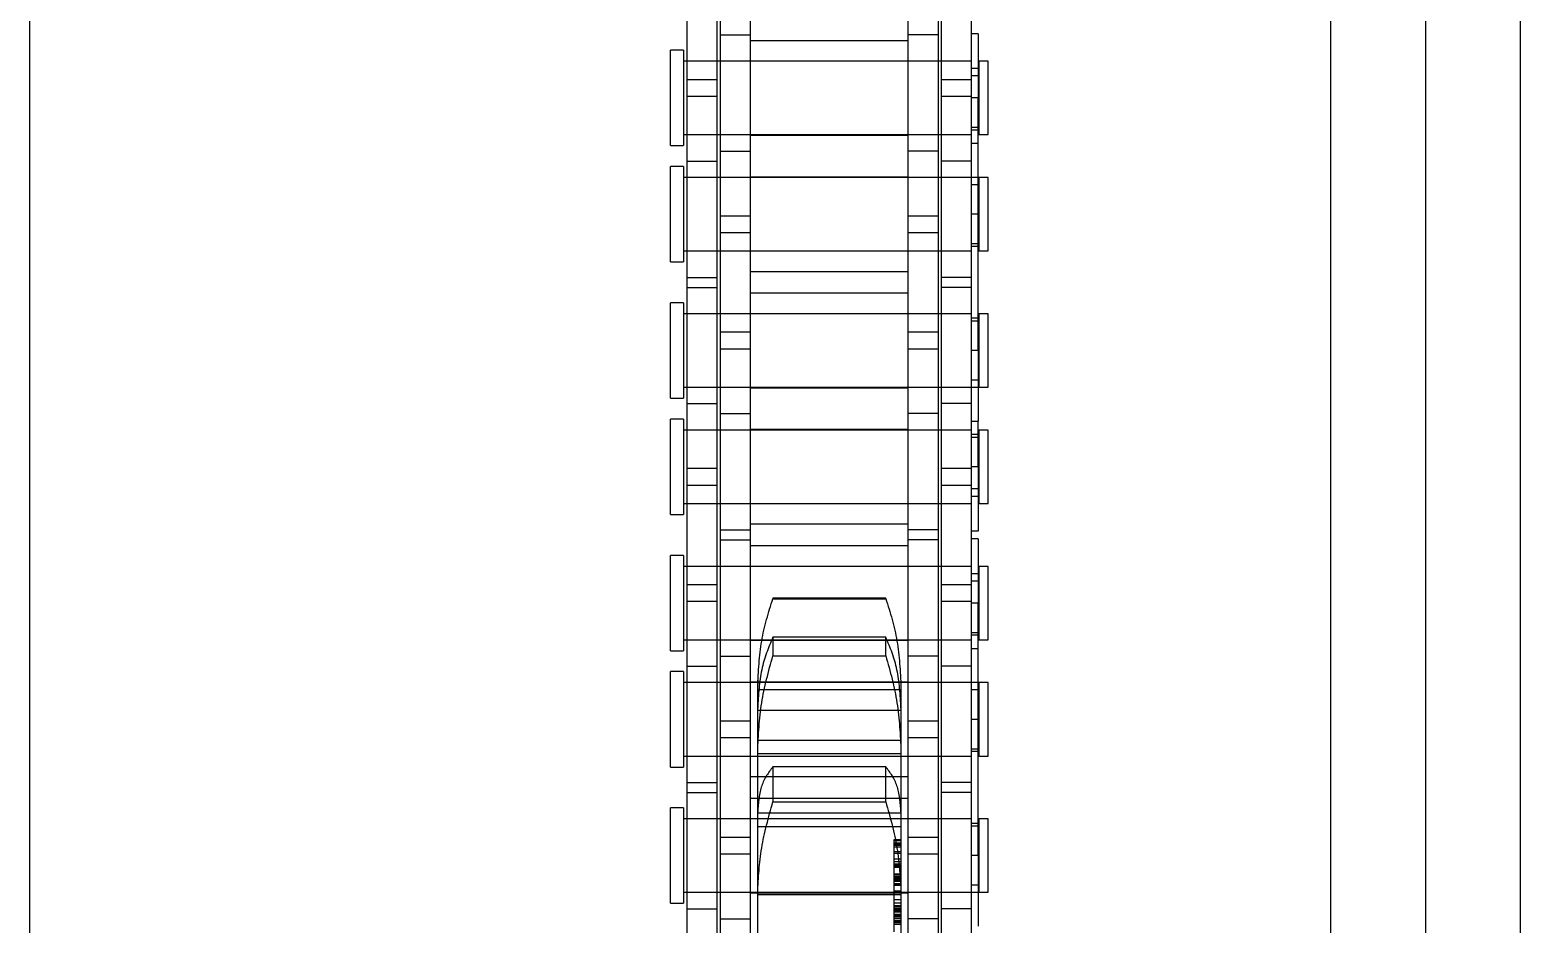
# Model space of a CAD drawing. Header units: metres. Extents: x 0 to 63075, y 0 to 44550.
# Drawn here: x 14529.8 to 14604.8, y 26568.9 to 26613.9 of the extents above; entities that cross this region are included whole.
import ezdxf

# ---------------------------------------------------------------- set-up
doc = ezdxf.new("R2010")
doc.units = ezdxf.units.M
doc.header["$LTSCALE"] = 75
doc.linetypes.add('HIDDEN2', pattern=[4.7625, 3.175, -1.5875])
for name, color, linetype in [('SDM', 7, 'Continuous'), ('SL4', 4, 'Continuous'), ('ST1', 7, 'HIDDEN2')]:
    doc.layers.add(name, color=color, linetype=linetype)

# ---------------------------------------------------------------- blocks, each defined once
blk = doc.blocks.new('A$Ca53c419a')
at = {"layer": 'SL4'}
for p, q in [((1009.762, 281.235), (2334.737, 281.235)), ((1009.762, 215.76), (2334.737, 215.76)), ((2334.737, 206.235), (1009.762, 206.235))]:
    blk.add_line(p, q, dxfattribs=at)
at = {"layer": 'ST1'}
for p, q in [((2140.178, 249), (2144.975, 249)), ((2140.178, 249), (2140.178, 248.342)), ((2144.975, 248.342), (2140.178, 248.342)), ((2140.731, 248.342), (2140.731, 233.843)), ((2144.421, 233.843), (2144.421, 248.342)), ((2144.975, 248.342), (2144.975, 249)), ((2147.029, 249), (2151.826, 249)), ((2147.029, 249), (2147.029, 248.342)), ((2151.826, 248.342), (2147.029, 248.342)), ((2147.583, 248.342), (2147.583, 233.843)), ((2151.273, 233.843), (2151.273, 248.342)), ((2151.826, 248.342), (2151.826, 249)), ((2152.878, 249), (2157.675, 249)), ((2152.878, 249), (2152.878, 248.342)), ((2157.675, 248.342), (2152.878, 248.342)), ((2153.431, 248.342), (2153.431, 233.843)), ((2157.121, 233.843), (2157.121, 248.342)), ((2157.675, 248.342), (2157.675, 249)), ((2159.729, 249), (2164.526, 249)), ((2159.729, 249), (2159.729, 248.342)), ((2164.526, 248.342), (2159.729, 248.342)), ((2160.283, 248.342), (2160.283, 233.843)), ((2163.973, 233.843), (2163.973, 248.342)), ((2164.526, 248.342), (2164.526, 249)), ((2165.578, 249), (2170.375, 249)), ((2165.578, 249), (2165.578, 248.342)), ((2170.375, 248.342), (2165.578, 248.342)), ((2166.131, 248.342), (2166.131, 233.843)), ((2169.821, 233.843), (2169.821, 248.342)), ((2170.375, 248.342), (2170.375, 249)), ((2172.429, 249), (2177.226, 249)), ((2172.429, 249), (2172.429, 248.342)), ((2177.226, 248.342), (2172.429, 248.342)), ((2172.983, 248.342), (2172.983, 233.843)), ((2176.673, 233.843), (2176.673, 248.342)), ((2177.226, 248.342), (2177.226, 249)), ((2178.278, 249), (2183.075, 249)), ((2178.278, 249), (2178.278, 248.342)), ((2183.075, 248.342), (2178.278, 248.342)), ((2178.831, 248.342), (2178.831, 233.843)), ((2182.521, 233.843), (2182.521, 248.342)), ((2183.075, 248.342), (2183.075, 249)), ((2136.656, 248.157), (2145.751, 248.157)), ((2139.903, 248.157), (2139.903, 246.637)), ((2140.731, 248.157), (2140.731, 246.637)), ((2144.421, 246.637), (2144.421, 248.157)), ((2145.751, 248.157), (2145.751, 246.637)), ((2145.751, 248.157), (2152.101, 248.157)), ((2146.253, 248.157), (2146.253, 246.637)), ((2147.583, 248.157), (2147.583, 246.637)), ((2151.273, 246.637), (2151.273, 248.157)), ((2152.101, 248.157), (2152.101, 246.637)), ((2152.101, 248.157), (2161.196, 248.157)), ((2153.431, 248.157), (2153.431, 246.637)), ((2155.348, 246.637), (2155.348, 248.157)), ((2156.208, 248.157), (2156.208, 246.637)), ((2157.121, 246.637), (2157.121, 248.157)), ((2160.283, 248.157), (2160.283, 246.637)), ((2161.196, 248.157), (2162.056, 248.157)), ((2161.196, 246.637), (2161.196, 248.157)), ((2162.056, 248.157), (2171.151, 248.157)), ((2162.056, 248.157), (2162.056, 246.637)), ((2163.973, 246.637), (2163.973, 248.157)), ((2165.303, 248.157), (2165.303, 246.637)), ((2166.131, 248.157), (2166.131, 246.637)), ((2169.821, 246.637), (2169.821, 248.157)), ((2171.151, 248.157), (2171.151, 246.637)), ((2171.151, 248.157), (2177.501, 248.157)), ((2171.653, 248.157), (2171.653, 246.637)), ((2172.983, 248.157), (2172.983, 246.637)), ((2176.673, 246.637), (2176.673, 248.157)), ((2177.501, 248.157), (2177.501, 246.637)), ((2177.501, 248.157), (2186.596, 248.157)), ((2178.831, 248.157), (2178.831, 246.637)), ((2180.748, 246.637), (2180.748, 248.157)), ((2181.608, 248.157), (2181.608, 246.637)), ((2182.521, 246.637), (2182.521, 248.157)), ((2133.051, 246.485), (2139.401, 246.485)), ((2136.656, 246.637), (2145.751, 246.637)), ((2139.401, 246.485), (2139.401, 244.965)), ((2139.401, 246.485), (2148.496, 246.485)), ((2140.731, 246.485), (2140.731, 244.965)), ((2142.648, 244.965), (2142.648, 246.485)), ((2143.508, 246.485), (2143.508, 244.965)), ((2144.421, 244.965), (2144.421, 246.485)), ((2145.751, 246.637), (2152.101, 246.637)), ((2147.583, 246.485), (2147.583, 244.965)), ((2148.496, 246.485), (2149.356, 246.485)), ((2148.496, 244.965), (2148.496, 246.485)), ((2149.356, 246.485), (2158.451, 246.485)), ((2149.356, 246.485), (2149.356, 244.965)), ((2151.273, 244.965), (2151.273, 246.485)), ((2152.101, 246.637), (2161.196, 246.637)), ((2152.603, 246.485), (2152.603, 244.965)), ((2153.431, 246.485), (2153.431, 244.965)), ((2157.121, 244.965), (2157.121, 246.485)), ((2158.451, 246.485), (2158.451, 244.965)), ((2158.451, 246.485), (2164.801, 246.485)), ((2158.953, 246.485), (2158.953, 244.965)), ((2160.283, 246.485), (2160.283, 244.965)), ((2161.196, 246.637), (2162.056, 246.637)), ((2162.056, 246.637), (2171.151, 246.637)), ((2163.973, 244.965), (2163.973, 246.485)), ((2164.801, 246.485), (2164.801, 244.965)), ((2164.801, 246.485), (2173.896, 246.485)), ((2166.131, 246.485), (2166.131, 244.965)), ((2168.048, 244.965), (2168.048, 246.485)), ((2168.908, 246.485), (2168.908, 244.965)), ((2169.821, 244.965), (2169.821, 246.485)), ((2171.151, 246.637), (2177.501, 246.637)), ((2172.983, 246.485), (2172.983, 244.965)), ((2173.896, 246.485), (2174.756, 246.485)), ((2173.896, 244.965), (2173.896, 246.485)), ((2174.756, 246.485), (2183.851, 246.485)), ((2174.756, 246.485), (2174.756, 244.965)), ((2176.673, 244.965), (2176.673, 246.485)), ((2177.501, 246.637), (2186.596, 246.637)), ((2178.003, 246.485), (2178.003, 244.965)), ((2178.831, 246.485), (2178.831, 244.965)), ((2182.521, 244.965), (2182.521, 246.485)), ((2183.851, 246.485), (2183.851, 244.965)), ((2183.851, 246.485), (2190.201, 246.485)), ((2133.051, 244.965), (2139.401, 244.965)), ((2136.054, 244.605), (2140.599, 244.605)), ((2139.401, 244.965), (2148.496, 244.965)), ((2140.599, 237.395), (2140.599, 244.605)), ((2140.599, 244.605), (2140.715, 244.605)), ((2140.688, 237.035), (2140.688, 244.965)), ((2140.715, 244.605), (2144.783, 244.605)), ((2140.731, 244.965), (2140.731, 237.035)), ((2144.036, 244.605), (2144.036, 237.395)), ((2144.421, 237.035), (2144.421, 244.965)), ((2144.705, 237.395), (2144.705, 244.605)), ((2144.783, 244.605), (2147.697, 244.605)), ((2145.468, 244.965), (2145.468, 237.035)), ((2146.536, 237.035), (2146.536, 244.965)), ((2147.583, 244.965), (2147.583, 237.035)), ((2147.697, 237.395), (2147.697, 244.605)), ((2147.697, 244.605), (2147.825, 244.605)), ((2147.825, 244.605), (2149.99, 244.605)), ((2148.383, 244.605), (2148.383, 237.395)), ((2148.496, 244.965), (2149.356, 244.965)), ((2149.356, 244.965), (2158.451, 244.965)), ((2149.881, 237.395), (2149.881, 244.605)), ((2149.99, 244.605), (2150.92, 244.605)), ((2150.92, 237.395), (2150.92, 244.605)), ((2150.92, 244.605), (2151.047, 244.605)), ((2151.047, 244.605), (2151.187, 244.605)), ((2151.684, 244.595), (2151.187, 244.605)), ((2151.273, 237.035), (2151.273, 244.965)), ((2151.316, 244.965), (2151.316, 237.035)), ((2153.388, 237.035), (2153.388, 244.965)), ((2153.431, 244.965), (2153.431, 237.035)), ((2157.121, 237.035), (2157.121, 244.965)), ((2158.168, 244.965), (2158.168, 237.035)), ((2158.451, 244.965), (2164.801, 244.965)), ((2159.236, 237.035), (2159.236, 244.965)), ((2160.283, 244.965), (2160.283, 237.035)), ((2163.973, 237.035), (2163.973, 244.965)), ((2164.016, 244.965), (2164.016, 237.035)), ((2164.801, 244.965), (2173.896, 244.965)), ((2166.088, 237.035), (2166.088, 244.965)), ((2166.131, 244.965), (2166.131, 237.035)), ((2169.821, 237.035), (2169.821, 244.965)), ((2170.868, 244.965), (2170.868, 237.035)), ((2171.936, 237.035), (2171.936, 244.965)), ((2172.983, 244.965), (2172.983, 237.035)), ((2173.896, 244.965), (2174.756, 244.965)), ((2174.756, 244.965), (2183.851, 244.965)), ((2176.673, 237.035), (2176.673, 244.965)), ((2176.716, 244.965), (2176.716, 237.035)), ((2178.788, 237.035), (2178.788, 244.965)), ((2178.831, 244.965), (2178.831, 237.035)), ((2182.521, 237.035), (2182.521, 244.965)), ((2183.568, 244.965), (2183.568, 237.035)), ((2183.851, 244.965), (2190.201, 244.965)), ((2145.276, 243.843), (2145.276, 238.157)), ((2147.039, 243.843), (2145.276, 243.843)), ((2147.039, 238.157), (2147.039, 243.843)), ((2152.62, 243.843), (2152.62, 238.157)), ((2153.558, 243.843), (2152.62, 243.843)), ((2153.558, 238.157), (2153.558, 243.843)), ((2155.496, 243.843), (2155.496, 238.157)), ((2155.52, 243.843), (2155.496, 243.843)), ((2155.52, 238.157), (2155.52, 243.843)), ((2145.276, 238.157), (2147.039, 238.157)), ((2152.62, 238.157), (2153.558, 238.157)), ((2155.496, 238.157), (2155.52, 238.157)), ((2133.051, 237.035), (2139.401, 237.035)), ((2140.599, 237.395), (2136.054, 237.395)), ((2138.748, 237.73), (2141.177, 237.73)), ((2139.13, 237.73), (2139.13, 237.395)), ((2139.143, 237.73), (2139.143, 237.395)), ((2139.236, 237.73), (2139.236, 237.395)), ((2139.256, 237.73), (2139.256, 237.395)), ((2139.264, 237.73), (2139.264, 237.395)), ((2139.332, 237.73), (2139.332, 237.395)), ((2139.401, 235.515), (2139.401, 237.035)), ((2139.401, 237.035), (2148.496, 237.035)), ((2139.425, 237.73), (2139.425, 237.395)), ((2139.509, 237.73), (2139.509, 237.395)), ((2139.589, 237.73), (2139.589, 237.395)), ((2139.638, 237.73), (2139.638, 237.395)), ((2139.741, 237.73), (2139.741, 237.395)), ((2139.774, 237.73), (2139.774, 237.395)), ((2139.776, 237.73), (2139.776, 237.395)), ((2139.809, 237.73), (2139.809, 237.395)), ((2139.848, 237.73), (2139.848, 237.395)), ((2139.882, 237.73), (2139.882, 237.395)), ((2139.886, 237.73), (2139.886, 237.395)), ((2139.911, 237.73), (2139.911, 237.395)), ((2139.915, 237.73), (2139.915, 237.395)), ((2140.003, 237.73), (2140.003, 237.395)), ((2140.017, 237.73), (2140.017, 237.395)), ((2140.033, 237.73), (2140.033, 237.395)), ((2140.052, 237.73), (2140.052, 237.395)), ((2140.06, 237.73), (2140.06, 237.395)), ((2140.194, 237.73), (2140.194, 237.395)), ((2140.353, 237.395), (2140.353, 237.73)), ((2140.715, 237.395), (2140.599, 237.395)), ((2140.688, 237.395), (2140.688, 237.73)), ((2144.783, 237.395), (2140.715, 237.395)), ((2140.731, 237.035), (2140.731, 235.515)), ((2140.736, 237.73), (2140.736, 237.395)), ((2140.797, 237.73), (2140.797, 237.395)), ((2141.097, 237.73), (2141.097, 237.395)), ((2141.138, 237.73), (2141.138, 237.395)), ((2141.159, 237.73), (2141.159, 237.395)), ((2141.177, 237.73), (2141.567, 237.73)), ((2141.177, 237.73), (2141.177, 237.395)), ((2141.287, 237.73), (2141.287, 237.395)), ((2141.333, 237.73), (2141.333, 237.395)), ((2141.413, 237.73), (2141.413, 237.395)), ((2141.467, 237.73), (2141.467, 237.395)), ((2141.522, 237.73), (2141.522, 237.395)), ((2141.539, 237.73), (2141.539, 237.395)), ((2141.56, 237.73), (2141.56, 237.395)), ((2141.567, 237.73), (2141.567, 237.395)), ((2141.567, 237.73), (2142.415, 237.73)), ((2141.64, 237.73), (2141.64, 237.395)), ((2141.663, 237.73), (2141.663, 237.395)), ((2141.998, 237.73), (2141.998, 237.395)), ((2142.025, 237.73), (2142.025, 237.395)), ((2142.071, 237.73), (2142.071, 237.395)), ((2142.109, 237.73), (2142.109, 237.395)), ((2142.157, 237.73), (2142.157, 237.395)), ((2142.278, 237.73), (2142.278, 237.395)), ((2142.415, 237.73), (2142.415, 237.395)), ((2142.415, 237.73), (2142.697, 237.73)), ((2142.648, 235.515), (2142.648, 237.035)), ((2142.697, 237.73), (2142.781, 237.73)), ((2142.697, 237.73), (2142.697, 237.395)), ((2142.781, 237.73), (2142.781, 237.395)), ((2142.781, 237.73), (2143.106, 237.73)), ((2143.015, 237.73), (2143.015, 237.395)), ((2143.106, 237.73), (2143.142, 237.73)), ((2143.106, 237.73), (2143.106, 237.395)), ((2143.142, 237.73), (2143.142, 237.395)), ((2143.142, 237.73), (2143.349, 237.73)), ((2143.184, 237.73), (2143.184, 237.395)), ((2143.222, 237.73), (2143.222, 237.395)), ((2143.339, 237.73), (2143.339, 237.395)), ((2143.349, 237.73), (2143.349, 237.395)), ((2143.349, 237.73), (2143.384, 237.73)), ((2143.369, 237.73), (2143.369, 237.395)), ((2143.384, 237.73), (2143.384, 237.395)), ((2143.508, 237.035), (2143.508, 235.515)), ((2144.421, 235.515), (2144.421, 237.035)), ((2147.697, 237.395), (2144.783, 237.395)), ((2147.583, 237.035), (2147.583, 235.515)), ((2147.825, 237.395), (2147.697, 237.395)), ((2149.99, 237.395), (2147.825, 237.395)), ((2148.496, 237.035), (2149.356, 237.035)), ((2148.496, 235.515), (2148.496, 237.035)), ((2149.356, 237.035), (2158.451, 237.035)), ((2149.356, 237.035), (2149.356, 235.515)), ((2150.92, 237.395), (2149.99, 237.395)), ((2151.047, 237.395), (2150.92, 237.395)), ((2151.187, 237.395), (2151.047, 237.395)), ((2151.273, 235.515), (2151.273, 237.035)), ((2152.603, 235.515), (2152.603, 237.035)), ((2153.431, 237.035), (2153.431, 235.515)), ((2157.121, 235.515), (2157.121, 237.035)), ((2158.451, 235.515), (2158.451, 237.035)), ((2158.451, 237.035), (2164.801, 237.035)), ((2158.953, 235.515), (2158.953, 237.035)), ((2160.283, 237.035), (2160.283, 235.515)), ((2163.973, 235.515), (2163.973, 237.035)), ((2164.801, 235.515), (2164.801, 237.035)), ((2164.801, 237.035), (2173.896, 237.035)), ((2166.131, 237.035), (2166.131, 235.515)), ((2168.048, 235.515), (2168.048, 237.035)), ((2168.908, 237.035), (2168.908, 235.515)), ((2169.821, 235.515), (2169.821, 237.035)), ((2172.983, 237.035), (2172.983, 235.515)), ((2173.896, 237.035), (2174.756, 237.035)), ((2173.896, 235.515), (2173.896, 237.035)), ((2174.756, 237.035), (2183.851, 237.035)), ((2174.756, 237.035), (2174.756, 235.515)), ((2176.673, 235.515), (2176.673, 237.035)), ((2178.003, 235.515), (2178.003, 237.035)), ((2178.831, 237.035), (2178.831, 235.515)), ((2182.521, 235.515), (2182.521, 237.035)), ((2183.851, 235.515), (2183.851, 237.035)), ((2183.851, 237.035), (2190.201, 237.035)), ((2133.051, 235.515), (2139.401, 235.515)), ((2139.401, 235.515), (2148.496, 235.515)), ((2148.496, 235.515), (2149.356, 235.515)), ((2149.356, 235.515), (2158.451, 235.515)), ((2158.451, 235.515), (2164.801, 235.515)), ((2164.801, 235.515), (2173.896, 235.515)), ((2173.896, 235.515), (2174.756, 235.515)), ((2174.756, 235.515), (2183.851, 235.515)), ((2183.851, 235.515), (2190.201, 235.515)), ((2136.656, 235.363), (2145.751, 235.363)), ((2139.903, 233.843), (2139.903, 235.363)), ((2140.731, 235.363), (2140.731, 233.511)), ((2144.421, 233.843), (2144.421, 235.363)), ((2145.751, 233.843), (2145.751, 235.363)), ((2145.751, 235.363), (2152.101, 235.363)), ((2146.253, 233.843), (2146.253, 235.363)), ((2147.583, 235.363), (2147.583, 233.843)), ((2151.273, 233.511), (2151.273, 235.363)), ((2152.101, 233.843), (2152.101, 235.363)), ((2152.101, 235.363), (2161.196, 235.363)), ((2153.431, 235.363), (2153.431, 233.843)), ((2155.348, 233.843), (2155.348, 235.363)), ((2156.208, 235.363), (2156.208, 233.843)), ((2157.121, 233.843), (2157.121, 235.363)), ((2160.283, 235.363), (2160.283, 233.843)), ((2161.196, 235.363), (2162.056, 235.363)), ((2161.196, 233.843), (2161.196, 235.363)), ((2162.056, 235.363), (2171.151, 235.363)), ((2162.056, 235.363), (2162.056, 233.843)), ((2163.973, 233.843), (2163.973, 235.363)), ((2165.303, 233.843), (2165.303, 235.363)), ((2166.131, 235.363), (2166.131, 233.511)), ((2169.821, 233.843), (2169.821, 235.363)), ((2171.151, 233.843), (2171.151, 235.363)), ((2171.151, 235.363), (2177.501, 235.363)), ((2171.653, 233.843), (2171.653, 235.363)), ((2172.983, 235.363), (2172.983, 233.843)), ((2176.673, 233.511), (2176.673, 235.363)), ((2177.501, 233.843), (2177.501, 235.363)), ((2177.501, 235.363), (2186.596, 235.363)), ((2178.831, 235.363), (2178.831, 233.843)), ((2180.748, 233.843), (2180.748, 235.363)), ((2181.608, 235.363), (2181.608, 233.843)), ((2182.521, 233.843), (2182.521, 235.363)), ((2136.656, 233.843), (2145.751, 233.843)), ((2142.576, 233.511), (2139.024, 233.511)), ((2144.421, 233.474), (2140.731, 233.474)), ((2140.731, 233.474), (2140.731, 233)), ((2141.1, 233.843), (2141.1, 233.474)), ((2142.576, 233.511), (2142.576, 233.843)), ((2142.576, 233.511), (2155.276, 233.511)), ((2144.052, 233.474), (2144.052, 233.843)), ((2144.195, 233.511), (2144.195, 233.843)), ((2144.421, 233), (2144.421, 233.474)), ((2145.751, 233.843), (2152.101, 233.843)), ((2151.273, 233.474), (2147.583, 233.474)), ((2147.583, 233.474), (2147.583, 233)), ((2147.809, 233.511), (2147.809, 233.843)), ((2147.952, 233.843), (2147.952, 233.474)), ((2149.428, 233.511), (2149.428, 233.843)), ((2150.904, 233.474), (2150.904, 233.843)), ((2151.273, 233), (2151.273, 233.474)), ((2152.101, 233.843), (2161.196, 233.843)), ((2152.98, 233.511), (2152.98, 233.843)), ((2157.121, 233.474), (2153.431, 233.474)), ((2153.431, 233.474), (2153.431, 233)), ((2153.657, 233.511), (2153.657, 233.843)), ((2153.8, 233.843), (2153.8, 233.474)), ((2155.276, 233.511), (2155.276, 233.843)), ((2158.507, 233.511), (2155.276, 233.511)), ((2156.383, 233.511), (2156.383, 233.843)), ((2156.752, 233.474), (2156.752, 233.843)), ((2157.121, 233), (2157.121, 233.474)), ((2158.507, 233.511), (2158.507, 233.843)), ((2158.897, 233.511), (2158.897, 233.843)), ((2162.128, 233.511), (2158.897, 233.511)), ((2163.973, 233.474), (2160.283, 233.474)), ((2160.283, 233.474), (2160.283, 233)), ((2160.652, 233.843), (2160.652, 233.474)), ((2161.021, 233.511), (2161.021, 233.843)), ((2161.196, 233.843), (2162.056, 233.843)), ((2162.056, 233.843), (2171.151, 233.843)), ((2162.128, 233.511), (2162.128, 233.843)), ((2162.128, 233.511), (2164.424, 233.511)), ((2163.604, 233.474), (2163.604, 233.843)), ((2163.747, 233.511), (2163.747, 233.843)), ((2163.973, 233), (2163.973, 233.474)), ((2164.424, 233.843), (2164.424, 233.511)), ((2167.976, 233.511), (2164.424, 233.511)), ((2169.821, 233.474), (2166.131, 233.474)), ((2166.131, 233.474), (2166.131, 233)), ((2166.5, 233.843), (2166.5, 233.474)), ((2167.976, 233.511), (2167.976, 233.843)), ((2167.976, 233.511), (2180.676, 233.511)), ((2169.452, 233.474), (2169.452, 233.843)), ((2169.595, 233.511), (2169.595, 233.843)), ((2169.821, 233), (2169.821, 233.474)), ((2171.151, 233.843), (2177.501, 233.843)), ((2176.673, 233.474), (2172.983, 233.474)), ((2172.983, 233.474), (2172.983, 233)), ((2173.209, 233.511), (2173.209, 233.843)), ((2173.352, 233.843), (2173.352, 233.474)), ((2174.828, 233.511), (2174.828, 233.843)), ((2176.304, 233.474), (2176.304, 233.843)), ((2176.673, 233), (2176.673, 233.474)), ((2177.501, 233.843), (2186.596, 233.843)), ((2178.38, 233.511), (2178.38, 233.843)), ((2182.521, 233.474), (2178.831, 233.474)), ((2178.831, 233.474), (2178.831, 233)), ((2179.057, 233.511), (2179.057, 233.843)), ((2179.2, 233.843), (2179.2, 233.474)), ((2180.676, 233.511), (2180.676, 233.843)), ((2183.907, 233.511), (2180.676, 233.511)), ((2181.783, 233.511), (2181.783, 233.843)), ((2182.152, 233.474), (2182.152, 233.843)), ((2182.521, 233), (2182.521, 233.474)), ((2183.907, 233.511), (2183.907, 233.843)), ((2140.731, 233), (2144.421, 233)), ((2147.583, 233), (2151.273, 233)), ((2153.431, 233), (2157.121, 233)), ((2160.283, 233), (2163.973, 233)), ((2166.131, 233), (2169.821, 233)), ((2172.983, 233), (2176.673, 233)), ((2178.831, 233), (2182.521, 233)), ((1009.762, 215.76), (2334.737, 215.76)), ((2334.737, 210.998), (1009.762, 210.998))]:
    blk.add_line(p, q, dxfattribs=at)
for points, knots in [([(2140.715, 244.605), (2141.458, 244.567), (2142.948, 244.492), (2144.499, 244.059), (2145.276, 243.843)], [0, 0, 0, 0, 0.499464, 1, 1, 1, 1]), ([(2147.039, 243.843), (2146.753, 244.059), (2146.18, 244.492), (2145.249, 244.567), (2144.783, 244.605)], [0, 0, 0, 0, 0.500513, 1, 1, 1, 1]), ([(2147.825, 244.605), (2148.64, 244.567), (2150.273, 244.492), (2151.837, 244.06), (2152.62, 243.843)], [0, 0, 0, 0, 0.499124, 1, 1, 1, 1]), ([(2153.558, 243.843), (2153.036, 244.059), (2151.994, 244.492), (2150.657, 244.567), (2149.99, 244.605)], [0, 0, 0, 0, 0.500534, 1, 1, 1, 1]), ([(2151.047, 244.605), (2151.835, 244.567), (2153.415, 244.492), (2154.802, 244.06), (2155.496, 243.843)], [0, 0, 0, 0, 0.499098, 1, 1, 1, 1]), ([(2145.276, 238.157), (2144.499, 237.941), (2142.948, 237.508), (2141.458, 237.433), (2140.715, 237.395)], [0, 0, 0, 0, 0.500529, 1, 1, 1, 1]), ([(2144.783, 237.395), (2145.249, 237.433), (2146.18, 237.508), (2146.753, 237.941), (2147.039, 238.157)], [0, 0, 0, 0, 0.49948, 1, 1, 1, 1]), ([(2152.62, 238.157), (2151.838, 237.941), (2150.274, 237.508), (2148.641, 237.433), (2147.825, 237.395)], [0, 0, 0, 0, 0.500152, 1, 1, 1, 1]), ([(2149.99, 237.395), (2150.657, 237.433), (2151.994, 237.508), (2153.036, 237.941), (2153.558, 238.157)], [0, 0, 0, 0, 0.499459, 1, 1, 1, 1]), ([(2155.496, 238.157), (2154.803, 237.941), (2153.416, 237.508), (2151.836, 237.433), (2151.047, 237.395)], [0, 0, 0, 0, 0.500133, 1, 1, 1, 1])]:
    blk.add_open_spline(points, degree=3, knots=knots, dxfattribs=at)

msp = doc.modelspace()

# ---------------------------------------------------------------- block references
at = {"layer": 'SDM', "rotation": 90}
msp.add_blockref('A$Ca53c419a', (14811.027, 24429.769), dxfattribs=at)

doc.saveas('drawing.dxf')
